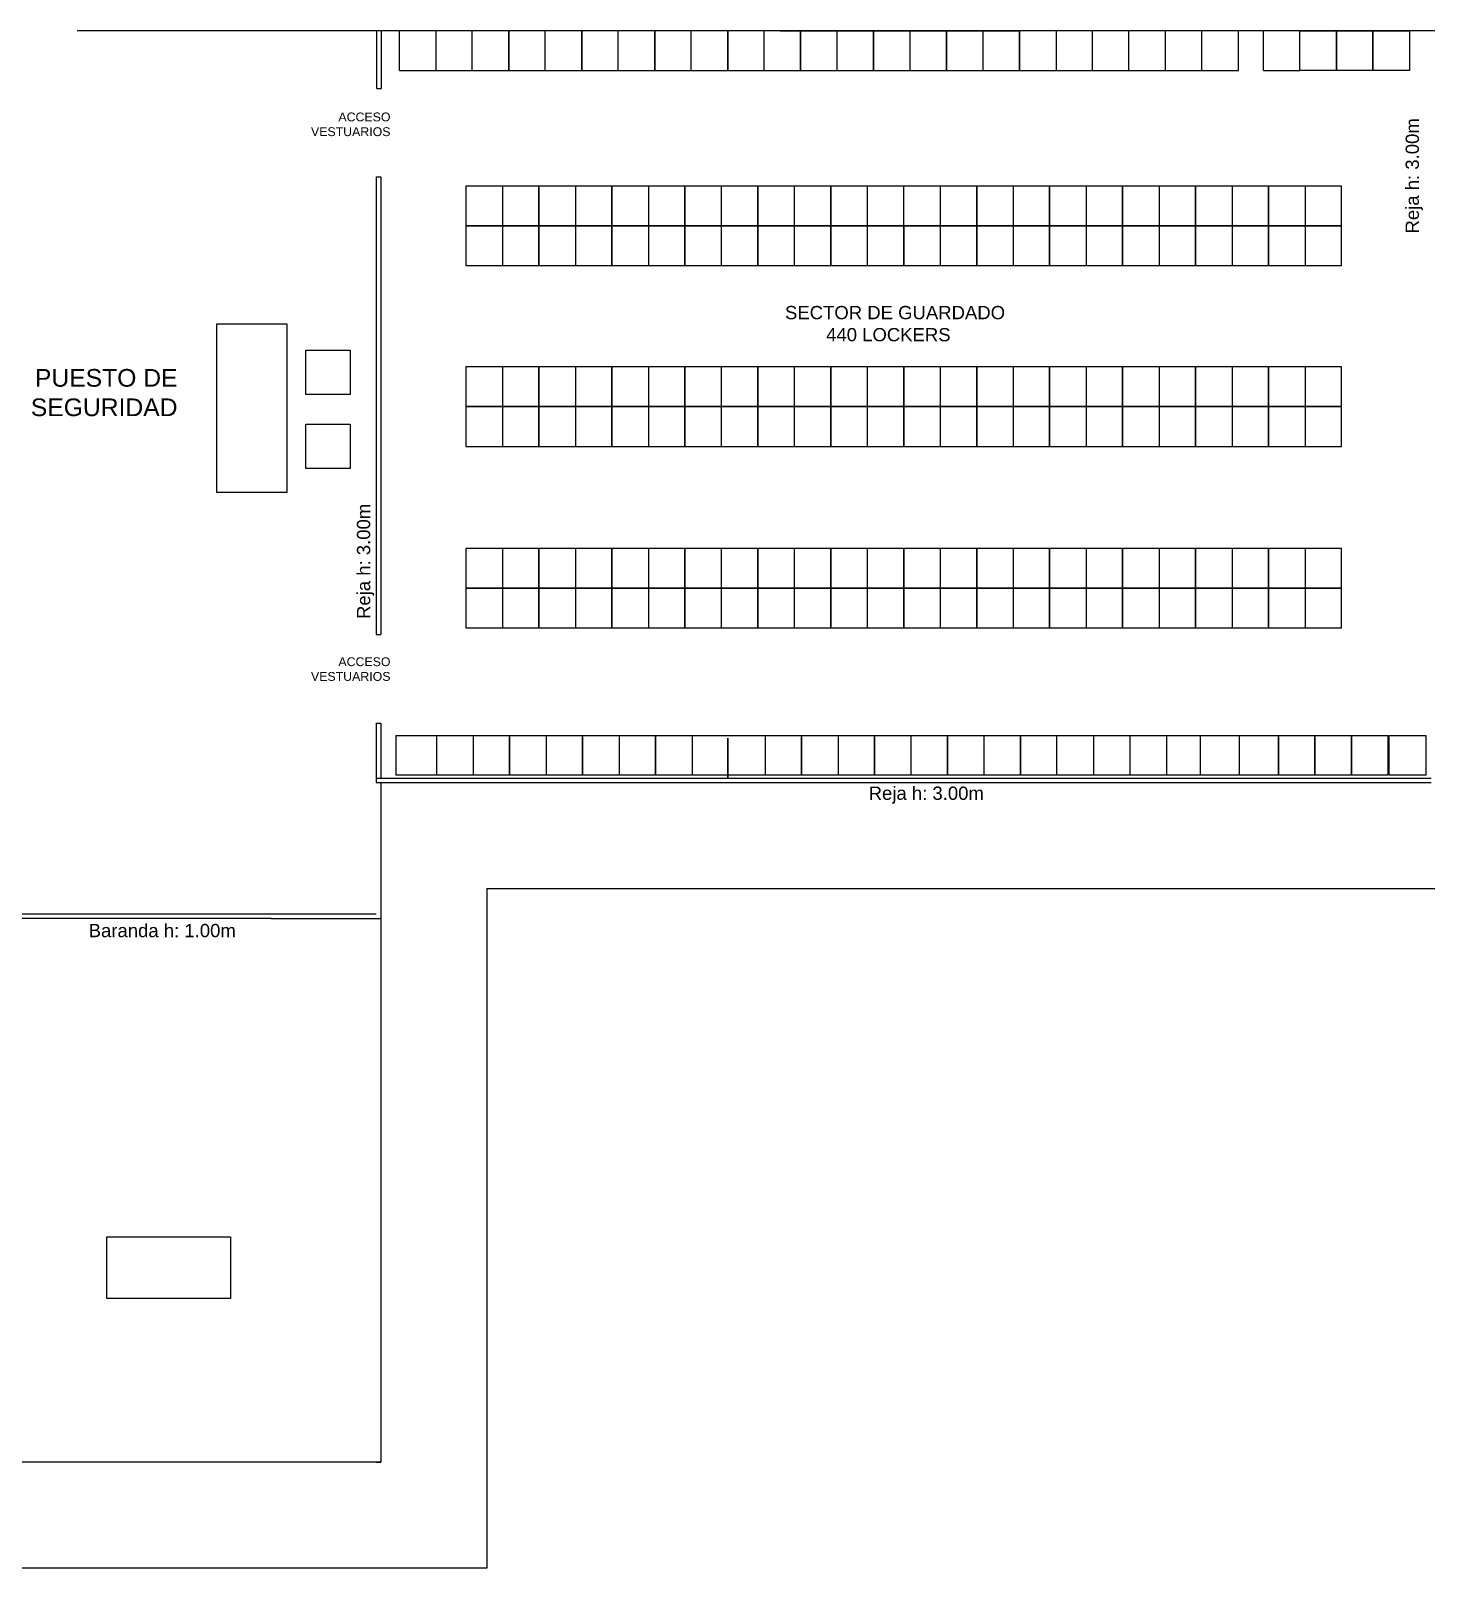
# Model space of a CAD drawing. Header units: millimetres. Extents: x 64 to 660, y 33 to 427.
# Drawn here: x 410.71 to 426.51, y 394.39 to 411.8 of the extents above; entities that cross this region are included whole.
import ezdxf

# ---------------------------------------------------------------- set-up
doc = ezdxf.new("R2010")
doc.units = ezdxf.units.MM
doc.layers.add('E-ELEMENTOS FISICOS', color=7, linetype='Continuous')
doc.layers.add('Equipamientos OCASA', color=10, linetype='Continuous')
doc.styles.add('ARIAL', font='arial.ttf')

msp = doc.modelspace()

# ---------------------------------------------------------------- linework, layer by layer
at = {"linetype": 'Continuous'}
for p, q in [((427.162, 411.801), (413.178, 411.801)), ((419.192, 411.801), (421.892, 411.801)), ((420.106, 411.801), (420.066, 411.801)), ((421.019, 411.801), (420.979, 411.801))]:
    msp.add_line(p, q, dxfattribs=at)
at = {"layer": 'E-ELEMENTOS FISICOS'}
msp.add_line((417.565, 411.801), (411.234, 411.801), dxfattribs=at)
at = {"layer": 'Equipamientos OCASA', "color": 160}
for p, q in [((414.628, 411.147), (414.628, 411.801)), ((414.678, 411.147), (414.678, 411.801)), ((414.628, 411.147), (414.678, 411.147)), ((414.628, 411.147), (414.678, 411.147)), ((414.62, 410.147, 0), (414.62, 404.966, 0.001)), ((414.62, 410.147), (414.67, 410.147)), ((414.62, 410.147), (414.67, 410.147)), ((414.67, 410.147, 0), (414.67, 404.966, 0.001)), ((414.62, 404.966, 0.001), (414.67, 404.966, 0.001)), ((414.62, 403.962, 0.001), (414.62, 403.29, 0.001)), ((414.62, 403.962), (414.643, 403.962)), ((414.628, 403.962), (414.643, 403.962)), ((414.643, 403.962), (414.658, 403.962)), ((414.643, 403.962), (414.67, 403.962)), ((414.67, 403.962, 0.001), (414.67, 403.34, 0.001)), ((414.62, 403.34, 0.001), (426.563, 403.34, 0)), ((414.62, 403.29, 0.001), (426.563, 403.29, 0)), ((410.158, 401.801, 0), (414.62, 401.801, 0)), ((413.43, 401.751, 0), (410.158, 401.751, 0)), ((413.43, 401.751, 0), (414.67, 401.751, 0.001)), ((413.58, 401.751, -0.001), (414.62, 401.751, -0.001))]:
    msp.add_line(p, q, dxfattribs=at)
at = {"layer": 'Equipamientos OCASA', "color": 252}
for p, q in [((414.881, 411.351), (414.881, 411.801)), ((415.707, 411.351), (415.707, 411.801)), ((416.533, 411.351), (416.533, 411.801)), ((417.359, 411.351), (417.359, 411.801)), ((418.185, 411.351), (418.185, 411.801)), ((419.011, 411.351), (419.011, 411.801)), ((419.837, 411.351), (419.837, 411.801)), ((420.663, 411.351), (420.663, 411.801)), ((421.489, 411.351), (421.489, 411.801)), ((423.141, 411.351), (423.141, 411.801)), ((424.664, 411.351), (425.077, 411.351)), ((414.842, 403.822, 0.001), (414.842, 403.372, 0.001)), ((415.717, 403.822, 0.001), (415.717, 403.372, 0.001)), ((416.543, 403.822, 0.001), (416.543, 403.372, 0.001)), ((417.369, 403.822, 0.001), (417.369, 403.372, 0.001)), ((418.195, 403.822, 0.001), (418.195, 403.372, 0.001)), ((419.021, 403.822, 0.001), (419.021, 403.372, 0.001)), ((419.847, 403.822, 0.001), (419.847, 403.372, 0.001)), ((420.673, 403.822, 0.001), (420.673, 403.372, 0.001)), ((421.499, 403.822, 0.001), (421.499, 403.372, 0.001)), ((423.151, 403.822, 0.001), (423.151, 403.372, 0.001)), ((414.67, 403.29, 0.001), (414.67, 395.593, 0)), ((415.87, 402.09, 0.001), (415.87, 394.393, 0)), ((415.87, 402.09, 0.001), (427.759, 402.09, 0)), ((414.67, 395.593, 0), (399.793, 395.593, 0.001)), ((415.87, 394.393, 0), (399.793, 394.393, 0.001))]:
    msp.add_line(p, q, dxfattribs=at)
at = {"layer": 'Equipamientos OCASA', "color": 252, "linetype": 'Continuous'}
for p, q in [((415.294, 411.801), (415.294, 411.351)), ((416.12, 411.351), (416.12, 411.801)), ((416.12, 411.801), (416.12, 411.351)), ((416.946, 411.351), (416.946, 411.801)), ((416.946, 411.801), (416.946, 411.351)), ((417.772, 411.801), (417.772, 411.351)), ((417.772, 411.351), (417.772, 411.801)), ((418.598, 411.351), (418.598, 411.801)), ((418.598, 411.801), (418.598, 411.351)), ((419.424, 411.351), (419.424, 411.801)), ((419.424, 411.801), (419.424, 411.351)), ((420.25, 411.351), (420.25, 411.801)), ((420.25, 411.801), (420.25, 411.351)), ((421.076, 411.351), (421.076, 411.801)), ((421.076, 411.801), (421.076, 411.351)), ((421.902, 411.351), (421.902, 411.801)), ((421.902, 411.801), (421.902, 411.351)), ((422.315, 411.801), (422.315, 411.351)), ((422.728, 411.351), (422.728, 411.801)), ((423.554, 411.351), (423.554, 411.801)), ((423.967, 411.351), (423.967, 411.801)), ((424.38, 411.351), (424.38, 411.801)), ((424.664, 411.351), (424.664, 411.801)), ((425.077, 411.351), (425.077, 411.801)), ((414.881, 411.351), (415.294, 411.351)), ((415.294, 411.351), (416.12, 411.351)), ((416.12, 411.351), (416.946, 411.351)), ((416.946, 411.351), (417.772, 411.351)), ((417.772, 411.351), (418.598, 411.351)), ((418.598, 411.351), (419.424, 411.351)), ((419.424, 411.351), (420.25, 411.351)), ((420.25, 411.351), (421.076, 411.351)), ((421.076, 411.351), (421.902, 411.351)), ((421.902, 411.351), (422.728, 411.351)), ((422.728, 411.351), (424.38, 411.351)), ((415.635, 410.043, 0.001), (415.635, 409.593, 0.001)), ((425.547, 410.043, 0.001), (415.635, 410.043, 0.001)), ((416.048, 410.043, 0.001), (416.048, 409.593, 0.001)), ((416.461, 409.593, 0.001), (416.461, 410.043, 0.001)), ((416.461, 410.043, 0.001), (416.461, 409.593, 0.001)), ((417.287, 410.043, 0.001), (416.461, 410.043, 0.001)), ((416.874, 410.043, 0.001), (416.874, 409.593, 0.001)), ((417.287, 409.593, 0.001), (417.287, 410.043, 0.001)), ((417.287, 410.043, 0.001), (417.287, 409.593, 0.001)), ((418.113, 410.043, 0.001), (417.287, 410.043, 0.001)), ((417.7, 410.043, 0.001), (417.7, 409.593, 0.001)), ((418.113, 409.593, 0.001), (418.113, 410.043, 0.001)), ((418.113, 410.043, 0.001), (418.113, 409.593, 0.001)), ((418.939, 410.043, 0.001), (418.113, 410.043, 0.001)), ((418.526, 410.043, 0.001), (418.526, 409.593, 0.001)), ((418.939, 409.593, 0.001), (418.939, 410.043, 0.001)), ((418.939, 410.043, 0.001), (418.939, 409.593, 0.001)), ((419.765, 410.043, 0.001), (418.939, 410.043, 0.001)), ((419.352, 410.043, 0.001), (419.352, 409.593, 0.001)), ((419.765, 410.043, 0.001), (419.765, 409.593, 0.001)), ((420.591, 410.043, 0.001), (419.765, 410.043, 0.001)), ((419.765, 409.593, 0.001), (419.765, 410.043, 0.001)), ((420.178, 410.043, 0.001), (420.178, 409.593, 0.001)), ((420.591, 409.593, 0.001), (420.591, 410.043, 0.001)), ((421.417, 410.043, 0.001), (420.591, 410.043, 0.001)), ((421.004, 410.043, 0.001), (421.004, 409.593, 0.001)), ((421.417, 409.593, 0.001), (421.417, 410.043, 0.001)), ((421.417, 410.043, 0.001), (421.417, 409.593, 0.001)), ((422.243, 410.043, 0.001), (421.417, 410.043, 0.001)), ((421.83, 410.043, 0.001), (421.83, 409.593, 0.001)), ((422.243, 409.593, 0.001), (422.243, 410.043, 0.001)), ((422.243, 410.043, 0.001), (422.243, 409.593, 0.001)), ((423.069, 410.043, 0.001), (422.243, 410.043, 0.001)), ((422.656, 410.043, 0.001), (422.656, 409.593, 0.001)), ((423.069, 410.043, 0.001), (423.069, 409.593, 0.001)), ((423.895, 410.043, 0.001), (423.069, 410.043, 0.001)), ((423.069, 409.593, 0.001), (423.069, 410.043, 0.001)), ((423.482, 410.043, 0.001), (423.482, 409.593, 0.001)), ((423.895, 409.593, 0.001), (423.895, 410.043, 0.001)), ((423.895, 409.593, 0.001), (423.895, 410.043, 0.001)), ((423.895, 410.043, 0.001), (423.895, 409.593, 0.001)), ((424.721, 410.043, 0.001), (423.895, 410.043, 0.001)), ((424.308, 410.043, 0.001), (424.308, 409.593, 0.001)), ((424.721, 410.043, 0.001), (424.721, 409.593, 0.001)), ((425.547, 410.043, 0.001), (424.721, 410.043, 0.001)), ((424.721, 409.593, 0.001), (424.721, 410.043, 0.001)), ((425.134, 410.043, 0.001), (425.134, 409.593, 0.001)), ((425.547, 409.593, 0.001), (425.547, 410.043, 0.001)), ((415.635, 409.593, 0.001), (416.461, 409.593, 0.001)), ((415.635, 409.593, 0.001), (415.635, 409.143, 0.001)), ((416.461, 409.593, 0.001), (415.635, 409.593, 0.001)), ((416.048, 409.593, 0.001), (416.048, 409.143, 0.001)), ((416.461, 409.593, 0.001), (417.287, 409.593, 0.001)), ((416.461, 409.143, 0.001), (416.461, 409.593, 0.001)), ((416.461, 409.593, 0.001), (416.461, 409.143, 0.001)), ((417.287, 409.593, 0.001), (416.461, 409.593, 0.001)), ((416.874, 409.593, 0.001), (416.874, 409.143, 0.001)), ((417.287, 409.593, 0.001), (418.113, 409.593, 0.001)), ((417.287, 409.143, 0.001), (417.287, 409.593, 0.001)), ((417.287, 409.593, 0.001), (417.287, 409.143, 0.001)), ((418.113, 409.593, 0.001), (417.287, 409.593, 0.001)), ((417.7, 409.593, 0.001), (417.7, 409.143, 0.001)), ((418.113, 409.593, 0.001), (418.939, 409.593, 0.001)), ((418.113, 409.143, 0.001), (418.113, 409.593, 0.001)), ((418.113, 409.593, 0.001), (418.113, 409.143, 0.001)), ((418.939, 409.593, 0.001), (418.113, 409.593, 0.001)), ((418.526, 409.593, 0.001), (418.526, 409.143, 0.001)), ((418.939, 409.593, 0.001), (419.765, 409.593, 0.001)), ((418.939, 409.143, 0.001), (418.939, 409.593, 0.001)), ((418.939, 409.593, 0.001), (418.939, 409.143, 0.001)), ((419.765, 409.593, 0.001), (418.939, 409.593, 0.001)), ((419.352, 409.593, 0.001), (419.352, 409.143, 0.001)), ((419.765, 409.593, 0.001), (420.591, 409.593, 0.001)), ((419.765, 409.593, 0.001), (419.765, 409.143, 0.001)), ((420.591, 409.593, 0.001), (419.765, 409.593, 0.001)), ((419.765, 409.143, 0.001), (419.765, 409.593, 0.001)), ((420.178, 409.593, 0.001), (420.178, 409.143, 0.001)), ((420.591, 409.593, 0.001), (421.417, 409.593, 0.001)), ((420.591, 409.143, 0.001), (420.591, 409.593, 0.001)), ((420.591, 409.593, 0.001), (420.591, 409.143, 0.001)), ((421.417, 409.593, 0.001), (420.591, 409.593, 0.001)), ((421.004, 409.593, 0.001), (421.004, 409.143, 0.001)), ((421.417, 409.143, 0.001), (421.417, 409.593, 0.001)), ((421.417, 409.593, 0.001), (422.243, 409.593, 0.001)), ((421.417, 409.593, 0.001), (421.417, 409.143, 0.001)), ((422.243, 409.593, 0.001), (421.417, 409.593, 0.001)), ((421.83, 409.593, 0.001), (421.83, 409.143, 0.001)), ((422.243, 409.593, 0.001), (423.069, 409.593, 0.001)), ((422.243, 409.143, 0.001), (422.243, 409.593, 0.001)), ((422.243, 409.593, 0.001), (422.243, 409.143, 0.001)), ((423.069, 409.593, 0.001), (422.243, 409.593, 0.001)), ((422.656, 409.593, 0.001), (422.656, 409.143, 0.001)), ((423.069, 409.593, 0.001), (423.895, 409.593, 0.001)), ((423.069, 409.593, 0.001), (423.069, 409.143, 0.001)), ((423.895, 409.593, 0.001), (423.069, 409.593, 0.001)), ((423.069, 409.143, 0.001), (423.069, 409.593, 0.001)), ((423.482, 409.593, 0.001), (423.482, 409.143, 0.001)), ((423.895, 409.143, 0.001), (423.895, 409.593, 0.001)), ((423.895, 409.593, 0.001), (424.721, 409.593, 0.001)), ((423.895, 409.143, 0.001), (423.895, 409.593, 0.001)), ((423.895, 409.593, 0.001), (423.895, 409.143, 0.001)), ((424.721, 409.593, 0.001), (423.895, 409.593, 0.001)), ((424.308, 409.593, 0.001), (424.308, 409.143, 0.001)), ((424.721, 409.593, 0.001), (425.547, 409.593, 0.001)), ((424.721, 409.593, 0.001), (424.721, 409.143, 0.001)), ((425.547, 409.593, 0.001), (424.721, 409.593, 0.001)), ((424.721, 409.143, 0.001), (424.721, 409.593, 0.001)), ((425.134, 409.593, 0.001), (425.134, 409.143, 0.001)), ((425.547, 409.143, 0.001), (425.547, 409.593, 0.001)), ((415.635, 409.143, 0.001), (416.461, 409.143, 0.001)), ((416.461, 409.143, 0.001), (417.287, 409.143, 0.001)), ((417.287, 409.143, 0.001), (418.113, 409.143, 0.001)), ((418.113, 409.143, 0.001), (418.939, 409.143, 0.001)), ((418.939, 409.143, 0.001), (419.765, 409.143, 0.001)), ((419.765, 409.143, 0.001), (420.591, 409.143, 0.001)), ((420.591, 409.143, 0.001), (421.417, 409.143, 0.001)), ((421.417, 409.143, 0.001), (422.243, 409.143, 0.001)), ((422.243, 409.143, 0.001), (423.069, 409.143, 0.001)), ((423.069, 409.143, 0.001), (423.895, 409.143, 0.001)), ((423.895, 409.143, 0.001), (424.721, 409.143, 0.001)), ((424.721, 409.143, 0.001), (425.547, 409.143, 0.001)), ((413.823, 408.184), (414.323, 408.184)), ((413.823, 407.684), (413.823, 408.184)), ((414.323, 408.184), (414.323, 407.684)), ((415.635, 407.995, 0.001), (415.635, 407.545, 0.001)), ((416.461, 407.995, 0.001), (415.635, 407.995, 0.001)), ((416.048, 407.995, 0.001), (416.048, 407.545, 0.001)), ((416.461, 407.545, 0.001), (416.461, 407.995, 0.001)), ((416.461, 407.995, 0.001), (416.461, 407.545, 0.001)), ((417.287, 407.995, 0.001), (416.461, 407.995, 0.001)), ((416.874, 407.995, 0.001), (416.874, 407.545, 0.001)), ((417.287, 407.545, 0.001), (417.287, 407.995, 0.001)), ((417.287, 407.995, 0.001), (417.287, 407.545, 0.001)), ((418.113, 407.995, 0.001), (417.287, 407.995, 0.001)), ((417.7, 407.995, 0.001), (417.7, 407.545, 0.001)), ((418.113, 407.545, 0.001), (418.113, 407.995, 0.001)), ((418.113, 407.995, 0.001), (418.113, 407.545, 0.001)), ((418.939, 407.995, 0.001), (418.113, 407.995, 0.001)), ((418.526, 407.995, 0.001), (418.526, 407.545, 0.001)), ((418.939, 407.545, 0.001), (418.939, 407.995, 0.001)), ((418.939, 407.995, 0.001), (418.939, 407.545, 0.001)), ((419.765, 407.995, 0.001), (418.939, 407.995, 0.001)), ((419.352, 407.995, 0.001), (419.352, 407.545, 0.001)), ((419.765, 407.995, 0.001), (419.765, 407.545, 0.001)), ((420.591, 407.995, 0.001), (419.765, 407.995, 0.001)), ((419.765, 407.545, 0.001), (419.765, 407.995, 0.001)), ((420.178, 407.995, 0.001), (420.178, 407.545, 0.001)), ((420.591, 407.545, 0.001), (420.591, 407.995, 0.001)), ((420.591, 407.995, 0.001), (420.591, 407.545, 0.001)), ((421.417, 407.995, 0.001), (420.591, 407.995, 0.001)), ((421.004, 407.995, 0.001), (421.004, 407.545, 0.001)), ((421.417, 407.545, 0.001), (421.417, 407.995, 0.001)), ((421.417, 407.995, 0.001), (421.417, 407.545, 0.001)), ((422.243, 407.995, 0.001), (421.417, 407.995, 0.001)), ((421.83, 407.995, 0.001), (421.83, 407.545, 0.001)), ((422.243, 407.545, 0.001), (422.243, 407.995, 0.001)), ((422.243, 407.995, 0.001), (422.243, 407.545, 0.001)), ((423.069, 407.995, 0.001), (422.243, 407.995, 0.001)), ((422.656, 407.995, 0.001), (422.656, 407.545, 0.001)), ((423.069, 407.995, 0.001), (423.069, 407.545, 0.001)), ((423.895, 407.995, 0.001), (423.069, 407.995, 0.001)), ((423.069, 407.545, 0.001), (423.069, 407.995, 0.001)), ((423.482, 407.995, 0.001), (423.482, 407.545, 0.001)), ((423.895, 407.545, 0.001), (423.895, 407.995, 0.001)), ((423.895, 407.545, 0.001), (423.895, 407.995, 0.001)), ((423.895, 407.995, 0.001), (423.895, 407.545, 0.001)), ((424.721, 407.995, 0.001), (423.895, 407.995, 0.001)), ((424.308, 407.995, 0.001), (424.308, 407.545, 0.001)), ((424.721, 407.995, 0.001), (424.721, 407.545, 0.001)), ((425.547, 407.995, 0.001), (424.721, 407.995, 0.001)), ((424.721, 407.545, 0.001), (424.721, 407.995, 0.001)), ((425.134, 407.995, 0.001), (425.134, 407.545, 0.001)), ((425.547, 407.545, 0.001), (425.547, 407.995, 0.001)), ((414.323, 407.684), (413.823, 407.684)), ((415.635, 407.545, 0.001), (416.461, 407.545, 0.001)), ((415.635, 407.545, 0.001), (415.635, 407.095, 0.001)), ((416.461, 407.545, 0.001), (415.635, 407.545, 0.001)), ((416.048, 407.545, 0.001), (416.048, 407.095, 0.001)), ((416.461, 407.545, 0.001), (417.287, 407.545, 0.001)), ((416.461, 407.095, 0.001), (416.461, 407.545, 0.001)), ((416.461, 407.545, 0.001), (416.461, 407.095, 0.001)), ((417.287, 407.545, 0.001), (416.461, 407.545, 0.001)), ((416.874, 407.545, 0.001), (416.874, 407.095, 0.001)), ((417.287, 407.545, 0.001), (418.113, 407.545, 0.001)), ((417.287, 407.095, 0.001), (417.287, 407.545, 0.001)), ((417.287, 407.545, 0.001), (417.287, 407.095, 0.001)), ((418.113, 407.545, 0.001), (417.287, 407.545, 0.001)), ((417.7, 407.545, 0.001), (417.7, 407.095, 0.001)), ((418.113, 407.545, 0.001), (418.939, 407.545, 0.001)), ((418.113, 407.095, 0.001), (418.113, 407.545, 0.001)), ((418.113, 407.545, 0.001), (418.113, 407.095, 0.001)), ((418.939, 407.545, 0.001), (418.113, 407.545, 0.001)), ((418.526, 407.545, 0.001), (418.526, 407.095, 0.001)), ((418.939, 407.545, 0.001), (419.765, 407.545, 0.001)), ((418.939, 407.095, 0.001), (418.939, 407.545, 0.001)), ((418.939, 407.545, 0.001), (418.939, 407.095, 0.001)), ((419.765, 407.545, 0.001), (418.939, 407.545, 0.001)), ((419.352, 407.545, 0.001), (419.352, 407.095, 0.001)), ((419.765, 407.545, 0.001), (420.591, 407.545, 0.001)), ((419.765, 407.545, 0.001), (419.765, 407.095, 0.001)), ((420.591, 407.545, 0.001), (419.765, 407.545, 0.001)), ((419.765, 407.095, 0.001), (419.765, 407.545, 0.001)), ((420.178, 407.545, 0.001), (420.178, 407.095, 0.001)), ((420.591, 407.545, 0.001), (421.417, 407.545, 0.001)), ((420.591, 407.095, 0.001), (420.591, 407.545, 0.001)), ((420.591, 407.545, 0.001), (420.591, 407.095, 0.001)), ((421.417, 407.545, 0.001), (420.591, 407.545, 0.001)), ((421.004, 407.545, 0.001), (421.004, 407.095, 0.001)), ((421.417, 407.095, 0.001), (421.417, 407.545, 0.001)), ((421.417, 407.545, 0.001), (422.243, 407.545, 0.001)), ((421.417, 407.545, 0.001), (421.417, 407.095, 0.001)), ((422.243, 407.545, 0.001), (421.417, 407.545, 0.001)), ((421.83, 407.545, 0.001), (421.83, 407.095, 0.001)), ((422.243, 407.545, 0.001), (423.069, 407.545, 0.001)), ((422.243, 407.095, 0.001), (422.243, 407.545, 0.001)), ((422.243, 407.545, 0.001), (422.243, 407.095, 0.001)), ((423.069, 407.545, 0.001), (422.243, 407.545, 0.001)), ((422.656, 407.545, 0.001), (422.656, 407.095, 0.001)), ((423.069, 407.545, 0.001), (423.895, 407.545, 0.001)), ((423.069, 407.545, 0.001), (423.069, 407.095, 0.001)), ((423.895, 407.545, 0.001), (423.069, 407.545, 0.001)), ((423.069, 407.095, 0.001), (423.069, 407.545, 0.001)), ((423.482, 407.545, 0.001), (423.482, 407.095, 0.001)), ((423.895, 407.095, 0.001), (423.895, 407.545, 0.001)), ((423.895, 407.545, 0.001), (424.721, 407.545, 0.001)), ((423.895, 407.095, 0.001), (423.895, 407.545, 0.001)), ((423.895, 407.545, 0.001), (423.895, 407.095, 0.001)), ((424.721, 407.545, 0.001), (423.895, 407.545, 0.001)), ((424.308, 407.545, 0.001), (424.308, 407.095, 0.001)), ((424.721, 407.545, 0.001), (425.547, 407.545, 0.001)), ((424.721, 407.545, 0.001), (424.721, 407.095, 0.001)), ((425.547, 407.545, 0.001), (424.721, 407.545, 0.001)), ((424.721, 407.095, 0.001), (424.721, 407.545, 0.001)), ((425.134, 407.545, 0.001), (425.134, 407.095, 0.001)), ((425.547, 407.095, 0.001), (425.547, 407.545, 0.001)), ((413.823, 407.345), (414.323, 407.345)), ((413.823, 406.845), (413.823, 407.345)), ((414.323, 407.345), (414.323, 406.845)), ((415.635, 407.095, 0.001), (416.461, 407.095, 0.001)), ((416.461, 407.095, 0.001), (417.287, 407.095, 0.001)), ((417.287, 407.095, 0.001), (418.113, 407.095, 0.001)), ((418.113, 407.095, 0.001), (418.939, 407.095, 0.001)), ((418.939, 407.095, 0.001), (419.765, 407.095, 0.001)), ((419.765, 407.095, 0.001), (420.591, 407.095, 0.001)), ((420.591, 407.095, 0.001), (421.417, 407.095, 0.001)), ((421.417, 407.095, 0.001), (422.243, 407.095, 0.001)), ((422.243, 407.095, 0.001), (423.069, 407.095, 0.001)), ((423.069, 407.095, 0.001), (423.895, 407.095, 0.001)), ((423.895, 407.095, 0.001), (424.721, 407.095, 0.001)), ((424.721, 407.095, 0.001), (425.547, 407.095, 0.001)), ((414.323, 406.845), (413.823, 406.845)), ((415.635, 405.939, 0.001), (415.635, 405.489, 0.001)), ((416.461, 405.939, 0.001), (415.635, 405.939, 0.001)), ((416.048, 405.939, 0.001), (416.048, 405.489, 0.001)), ((416.461, 405.489, 0.001), (416.461, 405.939, 0.001)), ((416.461, 405.939, 0.001), (416.461, 405.489, 0.001)), ((417.287, 405.939, 0.001), (416.461, 405.939, 0.001)), ((416.874, 405.939, 0.001), (416.874, 405.489, 0.001)), ((417.287, 405.489, 0.001), (417.287, 405.939, 0.001)), ((417.287, 405.939, 0.001), (417.287, 405.489, 0.001)), ((418.113, 405.939, 0.001), (417.287, 405.939, 0.001)), ((417.7, 405.939, 0.001), (417.7, 405.489, 0.001)), ((418.113, 405.489, 0.001), (418.113, 405.939, 0.001)), ((418.113, 405.939, 0.001), (418.113, 405.489, 0.001)), ((418.939, 405.939, 0.001), (418.113, 405.939, 0.001)), ((418.526, 405.939, 0.001), (418.526, 405.489, 0.001)), ((418.939, 405.489, 0.001), (418.939, 405.939, 0.001)), ((418.939, 405.939, 0.001), (418.939, 405.489, 0.001)), ((419.765, 405.939, 0.001), (418.939, 405.939, 0.001)), ((419.352, 405.939, 0.001), (419.352, 405.489, 0.001)), ((419.765, 405.939, 0.001), (419.765, 405.489, 0.001)), ((420.591, 405.939, 0.001), (419.765, 405.939, 0.001)), ((419.765, 405.489, 0.001), (419.765, 405.939, 0.001)), ((420.178, 405.939, 0.001), (420.178, 405.489, 0.001)), ((420.591, 405.489, 0.001), (420.591, 405.939, 0.001)), ((420.591, 405.939, 0.001), (420.591, 405.489, 0.001)), ((421.417, 405.939, 0.001), (420.591, 405.939, 0.001)), ((421.004, 405.939, 0.001), (421.004, 405.489, 0.001)), ((421.417, 405.489, 0.001), (421.417, 405.939, 0.001)), ((421.417, 405.939, 0.001), (421.417, 405.489, 0.001)), ((422.243, 405.939, 0.001), (421.417, 405.939, 0.001)), ((421.83, 405.939, 0.001), (421.83, 405.489, 0.001)), ((422.243, 405.489, 0.001), (422.243, 405.939, 0.001)), ((422.243, 405.939, 0.001), (422.243, 405.489, 0.001)), ((423.069, 405.939, 0.001), (422.243, 405.939, 0.001)), ((422.656, 405.939, 0.001), (422.656, 405.489, 0.001)), ((423.069, 405.939, 0.001), (423.069, 405.489, 0.001)), ((423.895, 405.939, 0.001), (423.069, 405.939, 0.001)), ((423.069, 405.489, 0.001), (423.069, 405.939, 0.001)), ((423.482, 405.939, 0.001), (423.482, 405.489, 0.001)), ((423.895, 405.489, 0.001), (423.895, 405.939, 0.001)), ((423.895, 405.489, 0.001), (423.895, 405.939, 0.001)), ((423.895, 405.939, 0.001), (423.895, 405.489, 0.001)), ((425.547, 405.939, 0.001), (423.895, 405.939, 0.001)), ((424.308, 405.939, 0.001), (424.308, 405.489, 0.001)), ((424.721, 405.939, 0.001), (424.721, 405.489, 0.001)), ((424.721, 405.489, 0.001), (424.721, 405.939, 0.001)), ((425.134, 405.939, 0.001), (425.134, 405.489, 0.001)), ((425.547, 405.039, 0.001), (425.547, 405.939, 0.001)), ((415.635, 405.489, 0.001), (416.461, 405.489, 0.001)), ((415.635, 405.489, 0.001), (415.635, 405.039, 0.001)), ((416.461, 405.489, 0.001), (415.635, 405.489, 0.001)), ((416.048, 405.489, 0.001), (416.048, 405.039, 0.001)), ((416.461, 405.489, 0.001), (417.287, 405.489, 0.001)), ((416.461, 405.039, 0.001), (416.461, 405.489, 0.001)), ((416.461, 405.489, 0.001), (416.461, 405.039, 0.001)), ((417.287, 405.489, 0.001), (416.461, 405.489, 0.001)), ((416.874, 405.489, 0.001), (416.874, 405.039, 0.001)), ((417.287, 405.489, 0.001), (418.113, 405.489, 0.001)), ((417.287, 405.039, 0.001), (417.287, 405.489, 0.001)), ((417.287, 405.489, 0.001), (417.287, 405.039, 0.001)), ((418.113, 405.489, 0.001), (417.287, 405.489, 0.001)), ((417.7, 405.489, 0.001), (417.7, 405.039, 0.001)), ((418.113, 405.489, 0.001), (418.939, 405.489, 0.001)), ((418.113, 405.039, 0.001), (418.113, 405.489, 0.001)), ((418.113, 405.489, 0.001), (418.113, 405.039, 0.001)), ((418.939, 405.489, 0.001), (418.113, 405.489, 0.001)), ((418.526, 405.489, 0.001), (418.526, 405.039, 0.001)), ((418.939, 405.489, 0.001), (419.765, 405.489, 0.001)), ((418.939, 405.039, 0.001), (418.939, 405.489, 0.001)), ((418.939, 405.489, 0.001), (418.939, 405.039, 0.001)), ((419.765, 405.489, 0.001), (418.939, 405.489, 0.001)), ((419.352, 405.489, 0.001), (419.352, 405.039, 0.001)), ((419.765, 405.489, 0.001), (420.591, 405.489, 0.001)), ((419.765, 405.489, 0.001), (419.765, 405.039, 0.001)), ((420.591, 405.489, 0.001), (419.765, 405.489, 0.001)), ((419.765, 405.039, 0.001), (419.765, 405.489, 0.001)), ((420.178, 405.489, 0.001), (420.178, 405.039, 0.001)), ((420.591, 405.489, 0.001), (421.417, 405.489, 0.001)), ((420.591, 405.039, 0.001), (420.591, 405.489, 0.001)), ((420.591, 405.489, 0.001), (420.591, 405.039, 0.001)), ((421.417, 405.489, 0.001), (420.591, 405.489, 0.001)), ((421.004, 405.489, 0.001), (421.004, 405.039, 0.001)), ((421.417, 405.039, 0.001), (421.417, 405.489, 0.001)), ((421.417, 405.489, 0.001), (422.243, 405.489, 0.001)), ((421.417, 405.489, 0.001), (421.417, 405.039, 0.001)), ((422.243, 405.489, 0.001), (421.417, 405.489, 0.001)), ((421.83, 405.489, 0.001), (421.83, 405.039, 0.001)), ((422.243, 405.489, 0.001), (423.069, 405.489, 0.001)), ((422.243, 405.039, 0.001), (422.243, 405.489, 0.001)), ((422.243, 405.489, 0.001), (422.243, 405.039, 0.001)), ((423.069, 405.489, 0.001), (422.243, 405.489, 0.001)), ((422.656, 405.489, 0.001), (422.656, 405.039, 0.001)), ((423.069, 405.489, 0.001), (423.895, 405.489, 0.001)), ((423.069, 405.489, 0.001), (423.069, 405.039, 0.001)), ((423.895, 405.489, 0.001), (423.069, 405.489, 0.001)), ((423.069, 405.039, 0.001), (423.069, 405.489, 0.001)), ((423.482, 405.489, 0.001), (423.482, 405.039, 0.001)), ((423.895, 405.039, 0.001), (423.895, 405.489, 0.001)), ((423.895, 405.489, 0.001), (424.721, 405.489, 0.001)), ((423.895, 405.039, 0.001), (423.895, 405.489, 0.001)), ((423.895, 405.489, 0.001), (423.895, 405.039, 0.001)), ((424.721, 405.489, 0.001), (423.895, 405.489, 0.001)), ((424.308, 405.489, 0.001), (424.308, 405.039, 0.001)), ((424.721, 405.489, 0.001), (425.547, 405.489, 0.001)), ((424.721, 405.489, 0.001), (424.721, 405.039, 0.001)), ((425.547, 405.489, 0.001), (424.721, 405.489, 0.001)), ((424.721, 405.039, 0.001), (424.721, 405.489, 0.001)), ((425.134, 405.489, 0.001), (425.134, 405.039, 0.001)), ((415.635, 405.039, 0.001), (416.461, 405.039, 0.001)), ((416.461, 405.039, 0.001), (417.287, 405.039, 0.001)), ((417.287, 405.039, 0.001), (418.113, 405.039, 0.001)), ((418.113, 405.039, 0.001), (418.939, 405.039, 0.001)), ((418.939, 405.039, 0.001), (419.765, 405.039, 0.001)), ((419.765, 405.039, 0.001), (420.591, 405.039, 0.001)), ((420.591, 405.039, 0.001), (421.417, 405.039, 0.001)), ((421.417, 405.039, 0.001), (422.243, 405.039, 0.001)), ((422.243, 405.039, 0.001), (423.069, 405.039, 0.001)), ((423.069, 405.039, 0.001), (423.895, 405.039, 0.001)), ((423.895, 405.039, 0.001), (424.721, 405.039, 0.001)), ((424.721, 405.039, 0.001), (425.547, 405.039, 0.001)), ((414.842, 403.822, 0.001), (416.13, 403.822, 0.001)), ((415.304, 403.372, 0.001), (415.304, 403.822, 0.001)), ((416.13, 403.822, 0.001), (416.13, 403.372, 0.001)), ((416.13, 403.372, 0.001), (416.13, 403.822, 0.001)), ((416.13, 403.822, 0.001), (416.956, 403.822, 0.001)), ((416.956, 403.822, 0.001), (416.956, 403.372, 0.001)), ((416.956, 403.372, 0.001), (416.956, 403.822, 0.001)), ((416.956, 403.822, 0.001), (417.782, 403.822, 0.001)), ((417.782, 403.372, 0.001), (417.782, 403.822, 0.001)), ((417.782, 403.822, 0.001), (418.608, 403.822, 0.001)), ((417.782, 403.822, 0.001), (417.782, 403.372, 0.001)), ((418.598, 403.79, 0.001), (418.598, 403.34, 0.001)), ((418.598, 403.34, 0.001), (418.598, 403.79, 0.001)), ((418.608, 403.822, 0.001), (419.434, 403.822, 0.001)), ((419.434, 403.822, 0.001), (419.434, 403.372, 0.001)), ((419.434, 403.372, 0.001), (419.434, 403.822, 0.001)), ((419.434, 403.822, 0.001), (420.26, 403.822, 0.001)), ((420.26, 403.822, 0.001), (420.26, 403.372, 0.001)), ((420.26, 403.372, 0.001), (420.26, 403.822, 0.001)), ((420.26, 403.822, 0.001), (421.086, 403.822, 0.001)), ((421.086, 403.822, 0.001), (421.086, 403.372, 0.001)), ((421.086, 403.372, 0.001), (421.086, 403.822, 0.001)), ((421.086, 403.822, 0.001), (421.912, 403.822, 0.001)), ((421.912, 403.822, 0.001), (421.912, 403.372, 0.001)), ((421.912, 403.372, 0.001), (421.912, 403.822, 0.001)), ((421.912, 403.822, 0.001), (422.738, 403.822, 0.001)), ((422.325, 403.372, 0.001), (422.325, 403.822, 0.001)), ((422.738, 403.822, 0.001), (422.738, 403.372, 0.001)), ((422.738, 403.822, 0.001), (424.833, 403.822, 0.001)), ((423.564, 403.822, 0.001), (423.564, 403.372, 0.001)), ((423.947, 403.822, 0.001), (423.947, 403.372, 0.001)), ((424.39, 403.822, 0.001), (424.39, 403.372, 0.001)), ((424.833, 403.822, 0.001), (424.833, 403.372, 0.001)), ((424.833, 403.372, 0.001), (414.842, 403.372, 0.001))]:
    msp.add_line(p, q, dxfattribs=at)
at = {"layer": 'Equipamientos OCASA'}
msp.add_line((414.62, 395.593, 0), (414.67, 395.593, 0), dxfattribs=at)
at = {"layer": 'Equipamientos OCASA', "color": 252, "linetype": 'Continuous'}
for points in [[(425.077, 411.801), (425.49, 411.801), (425.49, 411.351), (425.077, 411.351)], [(425.49, 411.801), (425.903, 411.801), (425.903, 411.351), (425.49, 411.351)], [(425.903, 411.801), (426.316, 411.801), (426.316, 411.351), (425.903, 411.351)], [(412.81, 406.575), (413.611, 406.575), (413.611, 408.477), (412.81, 408.477)]]:
    msp.add_lwpolyline(points, close=True, dxfattribs=at)
for points, elevation in [([(424.833, 403.822), (425.246, 403.822), (425.246, 403.372), (424.833, 403.372)], 0.001), ([(425.246, 403.822), (425.659, 403.822), (425.659, 403.372), (425.246, 403.372)], 0.001), ([(425.659, 403.822), (426.072, 403.822), (426.072, 403.372), (425.659, 403.372)], 0.001), ([(426.087, 403.822), (426.5, 403.822), (426.5, 403.372), (426.087, 403.372)], 0.001), ([(411.569, 398.146), (412.969, 398.146), (412.969, 397.446), (411.569, 397.446)], 0)]:
    msp.add_lwpolyline(points, close=True, dxfattribs=dict(at, elevation=elevation))

# ---------------------------------------------------------------- texts
at = {"layer": 'Equipamientos OCASA', "style": 'ARIAL'}
for s, width, insert, char_height, attachment_point in [('ACCESO\\P VESTUARIOS', 4.50582, (414.781, 410.875), 0.1, 3), ('SECTOR DE GUARDADO\\P        440 LOCKERS', 2.78753, (419.247, 408.685, 0.001), 0.15, 1), ('PUESTO DE SEGURIDAD', 1.93697, (412.37, 407.971, 0), 0.2, 3), ('ACCESO\\P VESTUARIOS', 4.50582, (414.781, 404.707), 0.1, 3)]:
    msp.add_mtext_dynamic_manual_height_columns(s, width=width, gutter_width=10, heights=[0], dxfattribs=dict(at, insert=insert, char_height=char_height, attachment_point=attachment_point))
at = {"layer": 'Equipamientos OCASA', "color": 160, "char_height": 0.15, "attachment_point": 1, "rotation": 90, "style": 'ARIAL'}
for insert in [(426.273, 409.506, 0.002), (414.401, 405.141, 0.001)]:
    msp.add_mtext_dynamic_manual_height_columns('Reja h: 3.00m  \\P  ', width=2.78753, gutter_width=10, heights=[0], dxfattribs=dict(at, insert=insert))
at = {"layer": 'Equipamientos OCASA', "color": 160, "char_height": 0.15, "attachment_point": 1, "style": 'ARIAL'}
for s, insert in [('Reja h: 3.00m  \\P  ', (420.194, 403.243, 0.001)), ('Baranda h: 1.00m  \\P  ', (411.364, 401.688, 0.001))]:
    msp.add_mtext_dynamic_manual_height_columns(s, width=2.78753, gutter_width=10, heights=[0], dxfattribs=dict(at, insert=insert))

doc.saveas('drawing.dxf')
